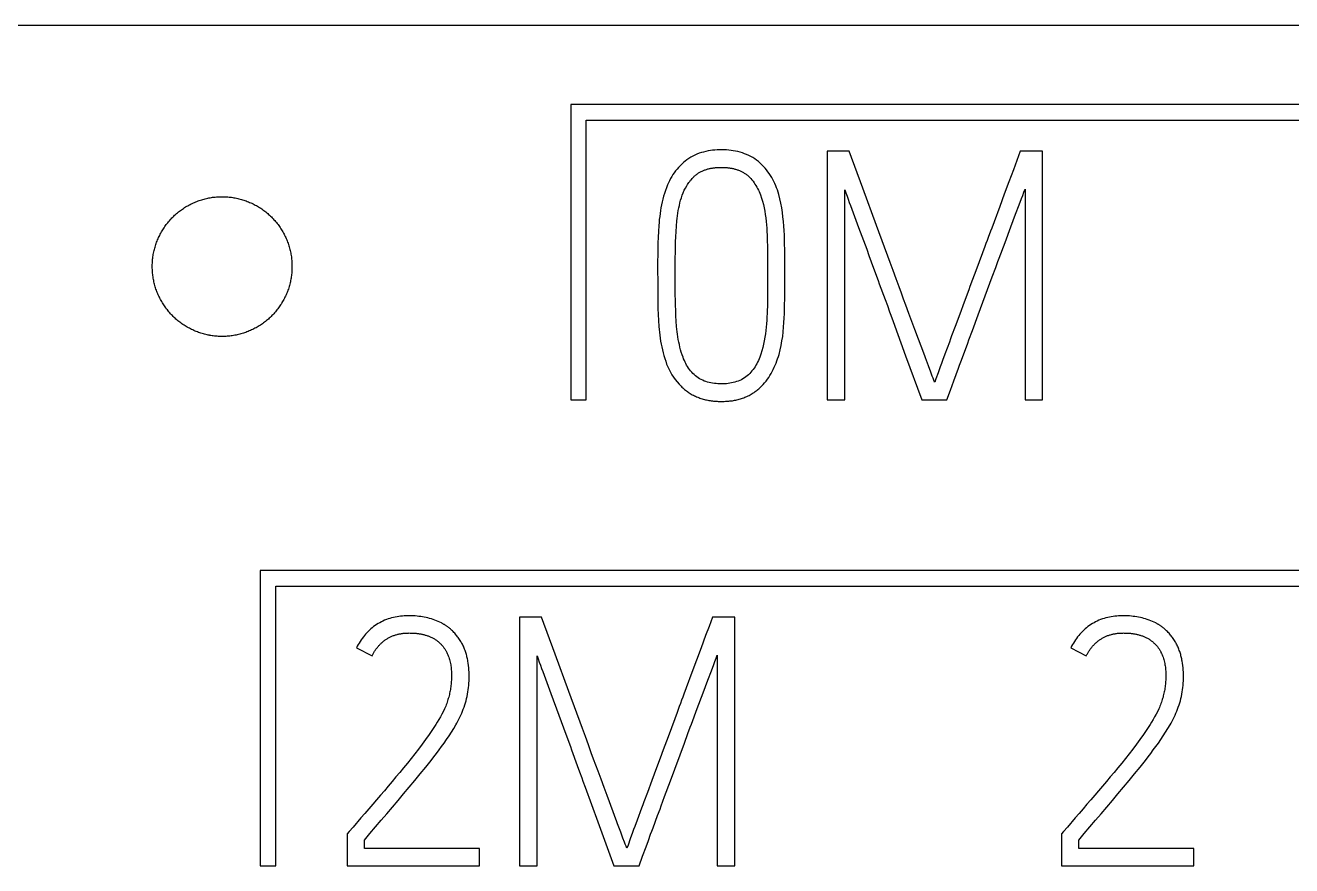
# Model space of a CAD drawing. Header units: inches. Extents: x 9000 to 22395, y 8106 to 17135.
# Drawn here: x 10440.54 to 10458.66, y 8360.74 to 8372.76 of the extents above; entities that cross this region are included whole.
import ezdxf

# ---------------------------------------------------------------- set-up
doc = ezdxf.new("R2010")
doc.units = ezdxf.units.IN
doc.header["$MEASUREMENT"] = 0
doc.layers.add('20000_FRONT_O', color=7, linetype='Continuous')
doc.layers.add('20500_FRONT_O_LABELING', color=7, linetype='Continuous')

msp = doc.modelspace()

# ---------------------------------------------------------------- linework, layer by layer
at = {"layer": '20000_FRONT_O', "linetype": 'Continuous'}
for p, q in [((10405.686, 8372.756), (10495.891, 8372.756)), ((10448.345, 8371.622), (10448.345, 8367.401)), ((10480.894, 8371.622), (10448.345, 8371.622)), ((10448.567, 8367.401), (10448.567, 8371.4)), ((10448.567, 8371.4), (10480.672, 8371.4)), ((10443.304, 8368.307), (10443.283, 8368.308)), ((10443.322, 8368.306), (10443.301, 8368.307)), ((10443.34, 8368.305), (10443.319, 8368.306)), ((10443.358, 8368.305), (10443.337, 8368.305)), ((10443.376, 8368.305), (10443.355, 8368.305)), ((10443.395, 8368.306), (10443.373, 8368.305)), ((10443.413, 8368.307), (10443.392, 8368.306)), ((10443.431, 8368.308), (10443.41, 8368.307)), ((10443.449, 8368.31), (10443.428, 8368.308)), ((10448.345, 8367.401), (10448.567, 8367.401)), ((10443.901, 8364.957), (10443.901, 8360.735)), ((10476.45, 8364.957), (10443.901, 8364.957)), ((10444.123, 8360.735), (10444.123, 8364.735)), ((10444.123, 8364.735), (10476.228, 8364.735)), ((10443.901, 8360.735), (10444.123, 8360.735))]:
    msp.add_line(p, q, dxfattribs=at)
for points in [[(10443.285, 8368.308), (10443.265, 8368.309), (10443.247, 8368.311), (10443.229, 8368.313), (10443.212, 8368.316), (10443.194, 8368.319), (10443.176, 8368.322), (10443.159, 8368.325), (10443.141, 8368.329), (10443.124, 8368.333), (10443.106, 8368.337), (10443.089, 8368.342), (10443.072, 8368.347), (10443.054, 8368.352), (10443.037, 8368.358), (10443.02, 8368.364), (10443.003, 8368.37), (10442.986, 8368.376), (10442.969, 8368.383), (10442.953, 8368.39), (10442.937, 8368.398), (10442.92, 8368.406), (10442.904, 8368.413), (10442.888, 8368.422), (10442.873, 8368.43), (10442.857, 8368.439), (10442.842, 8368.448), (10442.826, 8368.458), (10442.811, 8368.467), (10442.796, 8368.477), (10442.781, 8368.487), (10442.767, 8368.498), (10442.752, 8368.509), (10442.738, 8368.52), (10442.724, 8368.531), (10442.71, 8368.543), (10442.696, 8368.554), (10442.683, 8368.566), (10442.67, 8368.579), (10442.657, 8368.591), (10442.644, 8368.604), (10442.632, 8368.617), (10442.619, 8368.63), (10442.607, 8368.643), (10442.596, 8368.657), (10442.584, 8368.67), (10442.573, 8368.684), (10442.562, 8368.698), (10442.551, 8368.713), (10442.541, 8368.727), (10442.53, 8368.742), (10442.52, 8368.757), (10442.511, 8368.773), (10442.501, 8368.788), (10442.492, 8368.804), (10442.483, 8368.819), (10442.474, 8368.835), (10442.466, 8368.851), (10442.458, 8368.867), (10442.45, 8368.883), (10442.443, 8368.9), (10442.436, 8368.916), (10442.429, 8368.933), (10442.422, 8368.949), (10442.416, 8368.966), (10442.41, 8368.983), (10442.405, 8369), (10442.399, 8369.017), (10442.394, 8369.034), (10442.389, 8369.052), (10442.385, 8369.069), (10442.381, 8369.087), (10442.377, 8369.105), (10442.374, 8369.122), (10442.371, 8369.14), (10442.368, 8369.158), (10442.365, 8369.176), (10442.363, 8369.194), (10442.361, 8369.211), (10442.36, 8369.229), (10442.359, 8369.247), (10442.358, 8369.265), (10442.357, 8369.283), (10442.357, 8369.301), (10442.357, 8369.319), (10442.357, 8369.337), (10442.358, 8369.355), (10442.359, 8369.373), (10442.361, 8369.391), (10442.362, 8369.409), (10442.364, 8369.427), (10442.367, 8369.445), (10442.369, 8369.463), (10442.372, 8369.48), (10442.376, 8369.498), (10442.379, 8369.516), (10442.383, 8369.533), (10442.387, 8369.551), (10442.392, 8369.568), (10442.397, 8369.585), (10442.402, 8369.602), (10442.408, 8369.619), (10442.413, 8369.636), (10442.419, 8369.653), (10442.426, 8369.67), (10442.433, 8369.687), (10442.44, 8369.703), (10442.447, 8369.72), (10442.455, 8369.736), (10442.463, 8369.752), (10442.471, 8369.769), (10442.479, 8369.784), (10442.488, 8369.8), (10442.497, 8369.816), (10442.506, 8369.831), (10442.516, 8369.846), (10442.526, 8369.861), (10442.536, 8369.876), (10442.546, 8369.891), (10442.557, 8369.905), (10442.568, 8369.919), (10442.579, 8369.933), (10442.59, 8369.947), (10442.602, 8369.961), (10442.614, 8369.974), (10442.626, 8369.988), (10442.639, 8370.001), (10442.651, 8370.014), (10442.664, 8370.026), (10442.677, 8370.039), (10442.691, 8370.051), (10442.704, 8370.063), (10442.718, 8370.074), (10442.732, 8370.086), (10442.746, 8370.097), (10442.76, 8370.108), (10442.775, 8370.118), (10442.789, 8370.128), (10442.804, 8370.138), (10442.819, 8370.148), (10442.834, 8370.158), (10442.85, 8370.167), (10442.865, 8370.176), (10442.881, 8370.185), (10442.897, 8370.193), (10442.913, 8370.201), (10442.93, 8370.209), (10442.946, 8370.217), (10442.963, 8370.224), (10442.979, 8370.231), (10442.996, 8370.238), (10443.013, 8370.244), (10443.03, 8370.25), (10443.047, 8370.256), (10443.064, 8370.261), (10443.081, 8370.266), (10443.098, 8370.271), (10443.116, 8370.275), (10443.133, 8370.28), (10443.15, 8370.283), (10443.168, 8370.287), (10443.186, 8370.29), (10443.204, 8370.293), (10443.221, 8370.296), (10443.239, 8370.298), (10443.257, 8370.3), (10443.275, 8370.302), (10443.293, 8370.303), (10443.311, 8370.304), (10443.329, 8370.305), (10443.347, 8370.305), (10443.365, 8370.305), (10443.383, 8370.305), (10443.401, 8370.304), (10443.419, 8370.303), (10443.437, 8370.302), (10443.455, 8370.3), (10443.473, 8370.298), (10443.49, 8370.296), (10443.508, 8370.293), (10443.526, 8370.29), (10443.544, 8370.287), (10443.561, 8370.284), (10443.579, 8370.28), (10443.597, 8370.276)], [(10443.597, 8370.276), (10443.614, 8370.271), (10443.632, 8370.266), (10443.649, 8370.261), (10443.666, 8370.256), (10443.683, 8370.25), (10443.7, 8370.244), (10443.717, 8370.238), (10443.733, 8370.231), (10443.75, 8370.224), (10443.766, 8370.217), (10443.783, 8370.21), (10443.799, 8370.202), (10443.815, 8370.194), (10443.831, 8370.185), (10443.846, 8370.177), (10443.862, 8370.168), (10443.878, 8370.159), (10443.893, 8370.149), (10443.908, 8370.139), (10443.923, 8370.129), (10443.938, 8370.119), (10443.952, 8370.108), (10443.967, 8370.097), (10443.981, 8370.086), (10443.995, 8370.075), (10444.009, 8370.063), (10444.022, 8370.051), (10444.035, 8370.039), (10444.048, 8370.027), (10444.061, 8370.015), (10444.074, 8370.002), (10444.086, 8369.989), (10444.098, 8369.976), (10444.11, 8369.962), (10444.122, 8369.948), (10444.133, 8369.935), (10444.145, 8369.92), (10444.156, 8369.906), (10444.167, 8369.891), (10444.177, 8369.877), (10444.187, 8369.862), (10444.197, 8369.847), (10444.207, 8369.832), (10444.216, 8369.816), (10444.225, 8369.801), (10444.234, 8369.785), (10444.242, 8369.769), (10444.25, 8369.754), (10444.258, 8369.737), (10444.266, 8369.721), (10444.273, 8369.705), (10444.28, 8369.688), (10444.287, 8369.672), (10444.293, 8369.655), (10444.3, 8369.638), (10444.305, 8369.621), (10444.311, 8369.603), (10444.316, 8369.586), (10444.321, 8369.569), (10444.326, 8369.551), (10444.33, 8369.534), (10444.334, 8369.516), (10444.338, 8369.499), (10444.341, 8369.481), (10444.344, 8369.464), (10444.347, 8369.446), (10444.349, 8369.428), (10444.351, 8369.41), (10444.353, 8369.392), (10444.354, 8369.375), (10444.355, 8369.357), (10444.356, 8369.339), (10444.356, 8369.32), (10444.356, 8369.302), (10444.356, 8369.284), (10444.356, 8369.266), (10444.355, 8369.248), (10444.354, 8369.23), (10444.352, 8369.212), (10444.35, 8369.194), (10444.348, 8369.177), (10444.346, 8369.159), (10444.343, 8369.141), (10444.34, 8369.123), (10444.336, 8369.106), (10444.333, 8369.088), (10444.329, 8369.071), (10444.324, 8369.054), (10444.32, 8369.036), (10444.315, 8369.019), (10444.309, 8369.002), (10444.304, 8368.984), (10444.298, 8368.967), (10444.291, 8368.95), (10444.285, 8368.933), (10444.278, 8368.917), (10444.271, 8368.9), (10444.263, 8368.884), (10444.256, 8368.868), (10444.248, 8368.852), (10444.239, 8368.836), (10444.231, 8368.82), (10444.222, 8368.804), (10444.213, 8368.789), (10444.204, 8368.774), (10444.194, 8368.759), (10444.184, 8368.744), (10444.174, 8368.729), (10444.163, 8368.714), (10444.152, 8368.7), (10444.141, 8368.686), (10444.13, 8368.671), (10444.118, 8368.658), (10444.107, 8368.644), (10444.095, 8368.63), (10444.082, 8368.617), (10444.07, 8368.604), (10444.057, 8368.592), (10444.044, 8368.579), (10444.031, 8368.567), (10444.018, 8368.555), (10444.004, 8368.543), (10443.99, 8368.532), (10443.977, 8368.521), (10443.962, 8368.51), (10443.948, 8368.499), (10443.933, 8368.488), (10443.919, 8368.478), (10443.904, 8368.468), (10443.888, 8368.458), (10443.873, 8368.449), (10443.857, 8368.44), (10443.842, 8368.431), (10443.826, 8368.422), (10443.81, 8368.414), (10443.794, 8368.406), (10443.777, 8368.398), (10443.761, 8368.391), (10443.745, 8368.384), (10443.728, 8368.377), (10443.711, 8368.37), (10443.695, 8368.364), (10443.678, 8368.358), (10443.661, 8368.353), (10443.644, 8368.347), (10443.626, 8368.342), (10443.609, 8368.338), (10443.591, 8368.333), (10443.574, 8368.329), (10443.556, 8368.325), (10443.538, 8368.322), (10443.52, 8368.319), (10443.502, 8368.316), (10443.485, 8368.313), (10443.467, 8368.311), (10443.449, 8368.31)], [(10443.267, 8368.309), (10443.249, 8368.311), (10443.23, 8368.313), (10443.212, 8368.316), (10443.193, 8368.318), (10443.175, 8368.321), (10443.156, 8368.325)], [(10443.558, 8368.325), (10443.539, 8368.322), (10443.521, 8368.318), (10443.502, 8368.316), (10443.484, 8368.313), (10443.465, 8368.311), (10443.447, 8368.309)]]:
    msp.add_lwpolyline(points, dxfattribs=at)
at = {"layer": '20500_FRONT_O_LABELING', "linetype": 'Continuous'}
for p, q in [((10452.015, 8370.956), (10452.015, 8367.401)), ((10452.33, 8370.956), (10452.015, 8370.956)), ((10454.776, 8370.956), (10454.727, 8370.823)), ((10455.097, 8370.956), (10454.776, 8370.956)), ((10455.097, 8367.401), (10455.097, 8370.956)), ((10454.679, 8370.691), (10454.614, 8370.515)), ((10454.727, 8370.823), (10454.679, 8370.691)), ((10454.614, 8370.515), (10454.548, 8370.339)), ((10452.266, 8367.401), (10452.266, 8370.403)), ((10454.548, 8370.339), (10454.483, 8370.163)), ((10454.845, 8370.413), (10454.845, 8367.401)), ((10454.483, 8370.163), (10454.401, 8369.943)), ((10454.643, 8369.875), (10454.676, 8369.964)), ((10454.676, 8369.964), (10454.71, 8370.054)), ((10452.462, 8369.865), (10452.579, 8369.552)), ((10454.559, 8369.65), (10454.643, 8369.875)), ((10454.475, 8369.425), (10454.559, 8369.65)), ((10452.579, 8369.552), (10452.612, 8369.463)), ((10452.612, 8369.463), (10452.645, 8369.373)), ((10454.458, 8369.38), (10454.475, 8369.425)), ((10451.162, 8369.268), (10451.162, 8369.17)), ((10452.645, 8369.373), (10452.678, 8369.283)), ((10452.678, 8369.283), (10452.743, 8369.104)), ((10452.959, 8369.247), (10452.917, 8369.363)), ((10453.001, 8369.13), (10452.959, 8369.247)), ((10454.155, 8369.283), (10454.057, 8369.018)), ((10453.043, 8369.014), (10453.001, 8369.13)), ((10454.175, 8368.615), (10454.374, 8369.156)), ((10453.075, 8368.927), (10453.043, 8369.014)), ((10453.106, 8368.839), (10453.075, 8368.927)), ((10454.041, 8368.974), (10453.975, 8368.798)), ((10454.057, 8369.018), (10454.041, 8368.974)), ((10452.842, 8368.835), (10452.875, 8368.746)), ((10453.139, 8368.752), (10453.106, 8368.839)), ((10453.181, 8368.636), (10453.139, 8368.752)), ((10453.975, 8368.798), (10453.91, 8368.622)), ((10452.956, 8368.521), (10453.136, 8368.028)), ((10453.225, 8368.52), (10453.181, 8368.636)), ((10453.268, 8368.404), (10453.225, 8368.52)), ((10453.91, 8368.622), (10453.845, 8368.446)), ((10454.092, 8368.39), (10454.175, 8368.615)), ((10453.926, 8367.941), (10453.992, 8368.121)), ((10453.992, 8368.121), (10454.026, 8368.211)), ((10453.136, 8368.028), (10453.366, 8367.401)), ((10453.697, 8368.05), (10453.664, 8367.962)), ((10453.496, 8367.796), (10453.463, 8367.883)), ((10453.518, 8367.738), (10453.496, 8367.796)), ((10453.6, 8367.785), (10453.569, 8367.697)), ((10453.826, 8367.671), (10453.859, 8367.761)), ((10453.569, 8367.697), (10453.553, 8367.652)), ((10453.776, 8367.536), (10453.826, 8367.671)), ((10452.015, 8367.401), (10452.266, 8367.401)), ((10453.366, 8367.401), (10453.726, 8367.401)), ((10453.726, 8367.401), (10453.776, 8367.536)), ((10454.845, 8367.401), (10455.097, 8367.401)), ((10447.611, 8364.29), (10447.611, 8360.735)), ((10447.927, 8364.29), (10447.611, 8364.29)), ((10450.324, 8364.158), (10450.275, 8364.026)), ((10450.372, 8364.29), (10450.324, 8364.158)), ((10450.693, 8364.29), (10450.372, 8364.29)), ((10450.693, 8360.735), (10450.693, 8364.29)), ((10450.275, 8364.026), (10450.21, 8363.85)), ((10445.279, 8363.851), (10445.501, 8363.738)), ((10450.21, 8363.85), (10450.144, 8363.673)), ((10455.499, 8363.851), (10455.721, 8363.738)), ((10447.862, 8360.735), (10447.862, 8363.738)), ((10450.144, 8363.673), (10450.079, 8363.497)), ((10450.441, 8363.748), (10450.441, 8360.735)), ((10450.079, 8363.497), (10449.997, 8363.277)), ((10450.239, 8363.209), (10450.272, 8363.299)), ((10450.272, 8363.299), (10450.306, 8363.389)), ((10448.058, 8363.2), (10448.175, 8362.887)), ((10450.155, 8362.985), (10450.239, 8363.209)), ((10448.175, 8362.887), (10448.208, 8362.797)), ((10450.071, 8362.76), (10450.155, 8362.985)), ((10448.208, 8362.797), (10448.241, 8362.708)), ((10448.241, 8362.708), (10448.274, 8362.618)), ((10448.555, 8362.581), (10448.513, 8362.698)), ((10450.054, 8362.715), (10450.071, 8362.76)), ((10448.274, 8362.618), (10448.339, 8362.438)), ((10448.597, 8362.465), (10448.555, 8362.581)), ((10449.751, 8362.617), (10449.653, 8362.353)), ((10448.639, 8362.348), (10448.597, 8362.465)), ((10448.671, 8362.261), (10448.639, 8362.348)), ((10449.653, 8362.353), (10449.637, 8362.309)), ((10449.771, 8361.95), (10449.971, 8362.49)), ((10448.438, 8362.17), (10448.471, 8362.08)), ((10448.703, 8362.174), (10448.671, 8362.261)), ((10448.735, 8362.087), (10448.703, 8362.174)), ((10449.637, 8362.309), (10449.572, 8362.133)), ((10448.778, 8361.971), (10448.735, 8362.087)), ((10448.821, 8361.855), (10448.778, 8361.971)), ((10449.572, 8362.133), (10449.506, 8361.956)), ((10448.552, 8361.856), (10448.732, 8361.363)), ((10448.864, 8361.739), (10448.821, 8361.855)), ((10449.506, 8361.956), (10449.441, 8361.78)), ((10449.688, 8361.725), (10449.771, 8361.95)), ((10449.522, 8361.275), (10449.588, 8361.455)), ((10449.588, 8361.455), (10449.622, 8361.545)), ((10448.732, 8361.363), (10448.962, 8360.735)), ((10449.293, 8361.384), (10449.26, 8361.296)), ((10445.175, 8361.224), (10445.145, 8361.189)), ((10445.145, 8361.189), (10445.145, 8360.735)), ((10445.392, 8360.982), (10445.392, 8361.1)), ((10449.092, 8361.131), (10449.059, 8361.217)), ((10449.114, 8361.073), (10449.092, 8361.131)), ((10449.196, 8361.12), (10449.165, 8361.031)), ((10449.422, 8361.005), (10449.455, 8361.095)), ((10455.395, 8361.224), (10455.366, 8361.189)), ((10455.366, 8361.189), (10455.366, 8360.735)), ((10455.613, 8360.982), (10455.613, 8361.1)), ((10447.039, 8360.982), (10445.392, 8360.982)), ((10447.039, 8360.735), (10447.039, 8360.982)), ((10449.165, 8361.031), (10449.149, 8360.987)), ((10449.372, 8360.87), (10449.422, 8361.005)), ((10457.259, 8360.982), (10455.613, 8360.982)), ((10457.259, 8360.735), (10457.259, 8360.982)), ((10445.145, 8360.735), (10447.039, 8360.735)), ((10447.611, 8360.735), (10447.862, 8360.735)), ((10448.962, 8360.735), (10449.322, 8360.735)), ((10449.322, 8360.735), (10449.372, 8360.87)), ((10450.441, 8360.735), (10450.693, 8360.735)), ((10455.366, 8360.735), (10457.259, 8360.735))]:
    msp.add_line(p, q, dxfattribs=at)
for points in [[(10451.407, 8369.49), (10451.406, 8369.556), (10451.405, 8369.621), (10451.403, 8369.687), (10451.401, 8369.753), (10451.398, 8369.819), (10451.394, 8369.884), (10451.388, 8369.949), (10451.381, 8370.015), (10451.373, 8370.08), (10451.363, 8370.145), (10451.351, 8370.21), (10451.337, 8370.275), (10451.321, 8370.338), (10451.311, 8370.369), (10451.301, 8370.401), (10451.29, 8370.431), (10451.278, 8370.462), (10451.265, 8370.492), (10451.251, 8370.522), (10451.236, 8370.551), (10451.22, 8370.58), (10451.203, 8370.608), (10451.185, 8370.635), (10451.166, 8370.662), (10451.146, 8370.689), (10451.125, 8370.714), (10451.102, 8370.738), (10451.079, 8370.762), (10451.055, 8370.784), (10451.03, 8370.806), (10451.004, 8370.826), (10450.977, 8370.845), (10450.95, 8370.863), (10450.921, 8370.879), (10450.892, 8370.894), (10450.861, 8370.908), (10450.831, 8370.92), (10450.8, 8370.931), (10450.768, 8370.941), (10450.736, 8370.949), (10450.703, 8370.956), (10450.671, 8370.962), (10450.638, 8370.967), (10450.606, 8370.971), (10450.573, 8370.973), (10450.54, 8370.975), (10450.507, 8370.975), (10450.474, 8370.975), (10450.441, 8370.974), (10450.408, 8370.972), (10450.375, 8370.968), (10450.342, 8370.964), (10450.31, 8370.959), (10450.277, 8370.952), (10450.245, 8370.944), (10450.214, 8370.935), (10450.182, 8370.925), (10450.151, 8370.913), (10450.121, 8370.9), (10450.091, 8370.885), (10450.063, 8370.869), (10450.035, 8370.852), (10450.008, 8370.834), (10449.981, 8370.814), (10449.956, 8370.793), (10449.932, 8370.771), (10449.908, 8370.748), (10449.886, 8370.724), (10449.865, 8370.7), (10449.844, 8370.674), (10449.825, 8370.647), (10449.806, 8370.62), (10449.789, 8370.592), (10449.772, 8370.563), (10449.757, 8370.533), (10449.743, 8370.503), (10449.73, 8370.473)], [(10452.917, 8369.363), (10452.721, 8369.894), (10452.525, 8370.425), (10452.33, 8370.956)], [(10450.097, 8370.581), (10450.105, 8370.589), (10450.113, 8370.597), (10450.121, 8370.604), (10450.129, 8370.611), (10450.138, 8370.618), (10450.147, 8370.625), (10450.156, 8370.632), (10450.165, 8370.638), (10450.174, 8370.644), (10450.184, 8370.65), (10450.193, 8370.655), (10450.203, 8370.66), (10450.213, 8370.666), (10450.223, 8370.67), (10450.234, 8370.675), (10450.244, 8370.679), (10450.254, 8370.684), (10450.265, 8370.687), (10450.275, 8370.691), (10450.286, 8370.695), (10450.297, 8370.698), (10450.307, 8370.701), (10450.318, 8370.703), (10450.329, 8370.706), (10450.34, 8370.708), (10450.351, 8370.711), (10450.362, 8370.713), (10450.373, 8370.715), (10450.384, 8370.716), (10450.395, 8370.718), (10450.406, 8370.719), (10450.417, 8370.72), (10450.428, 8370.721), (10450.44, 8370.722), (10450.451, 8370.723), (10450.462, 8370.723), (10450.473, 8370.723), (10450.484, 8370.724), (10450.495, 8370.724), (10450.506, 8370.724), (10450.517, 8370.724), (10450.528, 8370.724), (10450.539, 8370.723), (10450.55, 8370.723), (10450.561, 8370.722), (10450.572, 8370.721), (10450.583, 8370.72), (10450.594, 8370.719), (10450.606, 8370.718), (10450.617, 8370.716), (10450.628, 8370.714), (10450.639, 8370.713), (10450.65, 8370.711), (10450.661, 8370.708), (10450.672, 8370.706), (10450.682, 8370.703), (10450.693, 8370.7), (10450.704, 8370.697), (10450.715, 8370.694), (10450.725, 8370.691), (10450.736, 8370.687), (10450.746, 8370.683), (10450.757, 8370.679), (10450.767, 8370.675), (10450.777, 8370.67), (10450.787, 8370.665), (10450.797, 8370.66), (10450.807, 8370.655), (10450.817, 8370.649), (10450.827, 8370.643), (10450.836, 8370.637), (10450.845, 8370.631), (10450.854, 8370.625), (10450.863, 8370.618), (10450.872, 8370.611), (10450.881, 8370.604), (10450.889, 8370.596), (10450.897, 8370.589), (10450.905, 8370.581)], [(10449.84, 8369.204), (10449.841, 8369.355), (10449.841, 8369.43), (10449.842, 8369.506), (10449.843, 8369.581), (10449.845, 8369.657), (10449.848, 8369.732), (10449.852, 8369.807), (10449.857, 8369.883), (10449.864, 8369.958), (10449.868, 8369.995), (10449.873, 8370.033), (10449.878, 8370.07), (10449.884, 8370.107), (10449.891, 8370.144), (10449.899, 8370.181), (10449.907, 8370.218), (10449.917, 8370.254), (10449.928, 8370.29), (10449.94, 8370.326), (10449.953, 8370.361), (10449.969, 8370.396), (10449.986, 8370.429), (10450.004, 8370.462), (10450.014, 8370.478), (10450.025, 8370.494), (10450.035, 8370.509), (10450.047, 8370.524), (10450.058, 8370.539), (10450.071, 8370.553), (10450.083, 8370.567), (10450.097, 8370.581)], [(10450.905, 8370.581), (10450.922, 8370.563), (10450.938, 8370.544), (10450.953, 8370.525), (10450.967, 8370.505), (10450.981, 8370.485), (10450.994, 8370.464), (10451.006, 8370.443), (10451.018, 8370.421), (10451.029, 8370.4), (10451.039, 8370.377), (10451.049, 8370.355), (10451.058, 8370.332), (10451.074, 8370.286), (10451.089, 8370.24), (10451.101, 8370.192), (10451.111, 8370.144), (10451.12, 8370.096), (10451.128, 8370.048), (10451.134, 8370), (10451.14, 8369.951), (10451.144, 8369.902), (10451.148, 8369.853), (10451.151, 8369.805), (10451.153, 8369.756), (10451.155, 8369.707), (10451.156, 8369.658), (10451.158, 8369.609), (10451.159, 8369.56), (10451.16, 8369.512), (10451.16, 8369.463), (10451.161, 8369.414), (10451.161, 8369.365), (10451.162, 8369.317), (10451.162, 8369.268)], [(10449.73, 8370.473), (10449.714, 8370.433), (10449.7, 8370.393), (10449.686, 8370.352), (10449.674, 8370.311), (10449.663, 8370.271), (10449.653, 8370.229), (10449.644, 8370.188), (10449.636, 8370.146), (10449.629, 8370.105), (10449.622, 8370.063), (10449.617, 8370.021), (10449.612, 8369.979), (10449.608, 8369.936), (10449.604, 8369.894), (10449.599, 8369.809), (10449.595, 8369.724), (10449.592, 8369.639), (10449.59, 8369.554), (10449.589, 8369.469), (10449.588, 8369.384), (10449.588, 8369.299), (10449.588, 8369.214), (10449.589, 8369.129), (10449.59, 8368.959)], [(10452.266, 8370.403), (10452.282, 8370.358), (10452.298, 8370.313), (10452.314, 8370.268), (10452.33, 8370.223), (10452.347, 8370.179), (10452.462, 8369.865)], [(10454.795, 8370.278), (10454.812, 8370.323), (10454.829, 8370.368), (10454.845, 8370.413)], [(10454.71, 8370.054), (10454.761, 8370.189), (10454.795, 8370.278)], [(10454.401, 8369.943), (10454.368, 8369.855), (10454.351, 8369.811)], [(10454.351, 8369.811), (10454.319, 8369.723), (10454.302, 8369.679), (10454.286, 8369.635), (10454.269, 8369.591), (10454.155, 8369.283)], [(10451.073, 8367.593), (10451.096, 8367.617), (10451.118, 8367.642), (10451.139, 8367.667), (10451.159, 8367.693), (10451.177, 8367.72), (10451.195, 8367.748), (10451.212, 8367.776), (10451.228, 8367.805), (10451.243, 8367.834), (10451.257, 8367.864), (10451.27, 8367.894), (10451.283, 8367.924), (10451.294, 8367.955), (10451.305, 8367.986), (10451.315, 8368.018), (10451.325, 8368.049), (10451.341, 8368.113), (10451.355, 8368.177), (10451.367, 8368.242), (10451.377, 8368.307), (10451.384, 8368.372), (10451.391, 8368.438), (10451.396, 8368.504), (10451.399, 8368.569), (10451.402, 8368.635), (10451.404, 8368.701), (10451.405, 8368.767), (10451.406, 8368.833), (10451.407, 8368.898), (10451.408, 8368.964), (10451.408, 8369.03), (10451.408, 8369.095), (10451.408, 8369.161), (10451.408, 8369.227), (10451.408, 8369.293), (10451.407, 8369.49)], [(10454.374, 8369.156), (10454.425, 8369.29), (10454.458, 8369.38)], [(10449.951, 8368.008), (10449.939, 8368.043), (10449.927, 8368.08), (10449.917, 8368.116), (10449.907, 8368.152), (10449.899, 8368.189), (10449.891, 8368.226), (10449.884, 8368.263), (10449.878, 8368.3), (10449.872, 8368.337), (10449.868, 8368.374), (10449.863, 8368.412), (10449.86, 8368.449), (10449.854, 8368.525), (10449.849, 8368.6), (10449.846, 8368.675), (10449.844, 8368.751), (10449.842, 8368.826), (10449.841, 8368.902), (10449.84, 8368.977), (10449.84, 8369.053), (10449.84, 8369.128), (10449.84, 8369.204)], [(10451.162, 8369.17), (10451.162, 8369.024), (10451.161, 8368.975), (10451.161, 8368.927), (10451.161, 8368.878), (10451.16, 8368.829), (10451.159, 8368.781), (10451.158, 8368.732), (10451.156, 8368.683), (10451.154, 8368.635), (10451.152, 8368.586), (10451.149, 8368.537), (10451.146, 8368.488), (10451.141, 8368.439), (10451.136, 8368.391), (10451.13, 8368.342), (10451.123, 8368.293), (10451.114, 8368.245), (10451.104, 8368.196), (10451.093, 8368.148), (10451.08, 8368.101), (10451.065, 8368.053), (10451.048, 8368.007), (10451.039, 8367.984), (10451.029, 8367.961), (10451.018, 8367.938), (10451.007, 8367.916), (10450.995, 8367.895), (10450.982, 8367.873), (10450.968, 8367.853), (10450.953, 8367.832), (10450.938, 8367.813), (10450.922, 8367.794), (10450.905, 8367.776), (10450.887, 8367.758), (10450.869, 8367.742), (10450.85, 8367.726), (10450.829, 8367.712), (10450.808, 8367.699), (10450.787, 8367.687), (10450.764, 8367.677), (10450.741, 8367.667), (10450.718, 8367.659), (10450.694, 8367.652), (10450.67, 8367.646), (10450.646, 8367.64), (10450.621, 8367.636), (10450.597, 8367.633), (10450.572, 8367.63), (10450.547, 8367.629), (10450.523, 8367.628), (10450.498, 8367.627), (10450.473, 8367.628), (10450.449, 8367.629), (10450.424, 8367.631), (10450.4, 8367.633), (10450.375, 8367.637), (10450.351, 8367.641), (10450.327, 8367.646), (10450.303, 8367.652), (10450.279, 8367.659), (10450.255, 8367.668), (10450.233, 8367.678), (10450.21, 8367.688), (10450.189, 8367.7), (10450.168, 8367.713), (10450.147, 8367.727), (10450.128, 8367.743), (10450.109, 8367.759), (10450.091, 8367.776), (10450.075, 8367.794), (10450.059, 8367.813), (10450.044, 8367.833), (10450.029, 8367.853), (10450.016, 8367.874), (10450.003, 8367.895), (10449.991, 8367.917), (10449.98, 8367.939), (10449.97, 8367.961), (10449.96, 8367.984), (10449.951, 8368.008)], [(10452.743, 8369.104), (10452.759, 8369.059), (10452.842, 8368.835)], [(10449.59, 8368.959), (10449.59, 8368.874), (10449.591, 8368.789), (10449.592, 8368.704), (10449.595, 8368.619), (10449.599, 8368.534), (10449.605, 8368.449), (10449.609, 8368.407), (10449.613, 8368.365), (10449.618, 8368.322), (10449.624, 8368.28), (10449.631, 8368.238), (10449.638, 8368.196), (10449.647, 8368.155), (10449.656, 8368.113), (10449.666, 8368.072), (10449.677, 8368.031), (10449.689, 8367.991), (10449.703, 8367.95), (10449.717, 8367.91), (10449.733, 8367.871), (10449.751, 8367.833), (10449.77, 8367.795), (10449.791, 8367.758), (10449.814, 8367.723), (10449.839, 8367.688), (10449.866, 8367.655), (10449.894, 8367.623), (10449.924, 8367.593)], [(10452.875, 8368.746), (10452.907, 8368.656), (10452.924, 8368.611), (10452.956, 8368.521)], [(10453.463, 8367.883), (10453.42, 8367.999), (10453.409, 8368.028), (10453.268, 8368.404)], [(10453.845, 8368.446), (10453.795, 8368.314), (10453.779, 8368.27), (10453.762, 8368.226), (10453.697, 8368.05)], [(10454.026, 8368.211), (10454.042, 8368.256), (10454.092, 8368.39)], [(10453.664, 8367.962), (10453.648, 8367.918), (10453.632, 8367.873), (10453.6, 8367.785)], [(10453.859, 8367.761), (10453.892, 8367.851), (10453.909, 8367.896), (10453.926, 8367.941)], [(10449.924, 8367.593), (10449.936, 8367.581), (10449.948, 8367.569), (10449.961, 8367.558), (10449.973, 8367.547), (10449.986, 8367.537), (10450, 8367.526), (10450.013, 8367.516), (10450.027, 8367.507), (10450.041, 8367.497), (10450.055, 8367.488), (10450.069, 8367.48), (10450.084, 8367.472), (10450.099, 8367.464), (10450.114, 8367.456), (10450.13, 8367.449), (10450.145, 8367.442), (10450.161, 8367.436), (10450.176, 8367.43), (10450.192, 8367.424), (10450.208, 8367.419), (10450.224, 8367.414), (10450.24, 8367.409), (10450.257, 8367.405), (10450.273, 8367.401), (10450.289, 8367.397), (10450.306, 8367.394), (10450.322, 8367.391), (10450.339, 8367.388), (10450.356, 8367.386), (10450.373, 8367.384), (10450.389, 8367.382), (10450.406, 8367.38), (10450.423, 8367.379), (10450.44, 8367.378), (10450.456, 8367.377), (10450.473, 8367.377), (10450.49, 8367.376), (10450.507, 8367.376), (10450.523, 8367.377), (10450.54, 8367.377), (10450.557, 8367.378), (10450.573, 8367.379), (10450.59, 8367.38), (10450.607, 8367.381), (10450.623, 8367.383), (10450.64, 8367.385), (10450.657, 8367.387), (10450.673, 8367.39), (10450.69, 8367.393), (10450.707, 8367.396), (10450.723, 8367.4), (10450.74, 8367.404), (10450.756, 8367.408), (10450.772, 8367.413), (10450.788, 8367.418), (10450.804, 8367.423), (10450.82, 8367.429), (10450.836, 8367.435), (10450.851, 8367.441), (10450.866, 8367.448), (10450.882, 8367.455), (10450.897, 8367.463), (10450.912, 8367.471), (10450.927, 8367.479), (10450.941, 8367.488), (10450.955, 8367.497), (10450.97, 8367.506), (10450.983, 8367.516), (10450.997, 8367.526), (10451.01, 8367.536), (10451.023, 8367.547), (10451.036, 8367.558), (10451.049, 8367.569), (10451.061, 8367.581), (10451.073, 8367.593)], [(10453.553, 8367.652), (10453.547, 8367.666), (10453.541, 8367.681), (10453.529, 8367.709), (10453.518, 8367.738)], [(10446.494, 8364.207), (10446.471, 8364.218), (10446.447, 8364.229), (10446.423, 8364.239), (10446.399, 8364.248), (10446.374, 8364.257), (10446.35, 8364.265), (10446.325, 8364.272), (10446.3, 8364.279), (10446.275, 8364.285), (10446.249, 8364.29), (10446.224, 8364.295), (10446.198, 8364.299), (10446.172, 8364.302), (10446.146, 8364.305), (10446.12, 8364.307), (10446.094, 8364.309), (10446.067, 8364.31), (10446.041, 8364.31), (10446.015, 8364.31), (10445.989, 8364.309), (10445.963, 8364.308), (10445.937, 8364.306), (10445.911, 8364.303), (10445.885, 8364.3), (10445.859, 8364.296), (10445.833, 8364.291), (10445.807, 8364.285), (10445.782, 8364.279), (10445.757, 8364.272), (10445.732, 8364.264), (10445.707, 8364.255), (10445.682, 8364.245), (10445.658, 8364.235), (10445.635, 8364.223), (10445.612, 8364.211), (10445.589, 8364.198), (10445.567, 8364.184), (10445.545, 8364.17), (10445.524, 8364.155), (10445.503, 8364.139), (10445.483, 8364.122), (10445.464, 8364.104), (10445.445, 8364.086), (10445.427, 8364.067), (10445.41, 8364.048), (10445.393, 8364.028), (10445.377, 8364.007), (10445.361, 8363.986), (10445.346, 8363.965), (10445.331, 8363.943), (10445.317, 8363.92), (10445.304, 8363.898), (10445.291, 8363.875), (10445.279, 8363.851)], [(10446.64, 8364.105), (10446.634, 8364.111), (10446.628, 8364.116), (10446.622, 8364.122), (10446.615, 8364.127), (10446.609, 8364.132), (10446.603, 8364.137), (10446.597, 8364.142), (10446.59, 8364.147), (10446.584, 8364.152), (10446.577, 8364.156), (10446.57, 8364.161), (10446.564, 8364.166), (10446.557, 8364.17), (10446.55, 8364.174), (10446.543, 8364.179), (10446.537, 8364.183), (10446.53, 8364.187), (10446.523, 8364.191), (10446.516, 8364.195), (10446.509, 8364.199), (10446.502, 8364.203), (10446.494, 8364.207)], [(10448.513, 8362.698), (10448.317, 8363.228), (10448.121, 8363.759), (10447.927, 8364.29)], [(10456.715, 8364.207), (10456.691, 8364.218), (10456.667, 8364.229), (10456.643, 8364.239), (10456.619, 8364.248), (10456.594, 8364.257), (10456.57, 8364.265), (10456.545, 8364.272), (10456.52, 8364.279), (10456.495, 8364.285), (10456.47, 8364.29), (10456.444, 8364.295), (10456.418, 8364.299), (10456.392, 8364.302), (10456.366, 8364.305), (10456.34, 8364.307), (10456.314, 8364.309), (10456.288, 8364.31), (10456.262, 8364.31), (10456.235, 8364.31), (10456.209, 8364.309), (10456.183, 8364.308), (10456.157, 8364.306), (10456.131, 8364.303), (10456.105, 8364.3), (10456.079, 8364.296), (10456.054, 8364.291), (10456.028, 8364.285), (10456.002, 8364.279), (10455.977, 8364.272), (10455.952, 8364.264), (10455.927, 8364.255), (10455.903, 8364.245), (10455.879, 8364.235), (10455.855, 8364.223), (10455.832, 8364.211), (10455.809, 8364.198), (10455.787, 8364.184), (10455.765, 8364.17), (10455.744, 8364.155), (10455.724, 8364.139), (10455.704, 8364.122), (10455.684, 8364.104), (10455.666, 8364.086), (10455.648, 8364.067), (10455.63, 8364.048), (10455.613, 8364.028), (10455.597, 8364.007), (10455.581, 8363.986), (10455.566, 8363.965), (10455.551, 8363.943), (10455.537, 8363.92), (10455.524, 8363.898), (10455.511, 8363.875), (10455.499, 8363.851)], [(10456.86, 8364.105), (10456.854, 8364.111), (10456.848, 8364.116), (10456.842, 8364.122), (10456.836, 8364.127), (10456.83, 8364.132), (10456.823, 8364.137), (10456.817, 8364.142), (10456.81, 8364.147), (10456.804, 8364.152), (10456.797, 8364.156), (10456.791, 8364.161), (10456.784, 8364.166), (10456.777, 8364.17), (10456.771, 8364.174), (10456.764, 8364.179), (10456.757, 8364.183), (10456.75, 8364.187), (10456.743, 8364.191), (10456.736, 8364.195), (10456.729, 8364.199), (10456.722, 8364.203), (10456.715, 8364.207)], [(10445.501, 8363.738), (10445.506, 8363.748), (10445.511, 8363.757), (10445.516, 8363.767), (10445.522, 8363.777), (10445.528, 8363.786), (10445.533, 8363.795), (10445.539, 8363.805), (10445.545, 8363.814), (10445.552, 8363.823), (10445.558, 8363.832), (10445.564, 8363.841), (10445.571, 8363.849), (10445.578, 8363.858), (10445.585, 8363.866), (10445.592, 8363.875), (10445.599, 8363.883), (10445.607, 8363.891), (10445.614, 8363.899), (10445.622, 8363.907), (10445.63, 8363.915), (10445.638, 8363.922), (10445.647, 8363.93), (10445.655, 8363.937), (10445.663, 8363.944), (10445.672, 8363.951), (10445.681, 8363.957), (10445.69, 8363.964), (10445.699, 8363.97), (10445.708, 8363.976), (10445.717, 8363.982), (10445.727, 8363.988), (10445.736, 8363.993), (10445.746, 8363.998), (10445.756, 8364.003), (10445.766, 8364.008), (10445.776, 8364.013), (10445.786, 8364.017), (10445.796, 8364.022), (10445.807, 8364.026), (10445.817, 8364.029), (10445.828, 8364.033), (10445.838, 8364.036), (10445.849, 8364.039), (10445.859, 8364.042), (10445.87, 8364.045), (10445.881, 8364.047), (10445.891, 8364.05), (10445.902, 8364.052), (10445.913, 8364.054), (10445.924, 8364.056), (10445.935, 8364.057), (10445.946, 8364.059), (10445.957, 8364.06), (10445.968, 8364.061), (10445.979, 8364.062), (10445.99, 8364.062), (10446.001, 8364.063), (10446.012, 8364.063), (10446.023, 8364.063), (10446.034, 8364.064), (10446.045, 8364.063), (10446.056, 8364.063), (10446.067, 8364.063), (10446.078, 8364.063), (10446.089, 8364.062), (10446.1, 8364.061), (10446.111, 8364.061), (10446.122, 8364.06), (10446.133, 8364.059), (10446.143, 8364.058), (10446.154, 8364.056), (10446.165, 8364.055), (10446.176, 8364.053), (10446.187, 8364.051), (10446.198, 8364.05), (10446.209, 8364.047), (10446.22, 8364.045), (10446.23, 8364.043), (10446.241, 8364.04), (10446.252, 8364.037), (10446.263, 8364.034), (10446.273, 8364.031), (10446.284, 8364.028), (10446.294, 8364.024), (10446.304, 8364.021), (10446.315, 8364.017), (10446.325, 8364.013), (10446.335, 8364.008), (10446.345, 8364.004), (10446.355, 8363.999), (10446.365, 8363.994), (10446.375, 8363.989), (10446.384, 8363.984), (10446.394, 8363.978), (10446.403, 8363.972), (10446.413, 8363.966), (10446.422, 8363.96), (10446.431, 8363.953), (10446.44, 8363.947), (10446.448, 8363.94), (10446.457, 8363.933), (10446.465, 8363.925), (10446.473, 8363.918), (10446.481, 8363.91), (10446.489, 8363.902), (10446.496, 8363.894), (10446.504, 8363.886), (10446.511, 8363.878), (10446.518, 8363.869), (10446.525, 8363.86), (10446.531, 8363.851)], [(10446.807, 8362.974), (10446.818, 8363.004), (10446.828, 8363.034), (10446.838, 8363.065), (10446.846, 8363.095), (10446.854, 8363.126), (10446.861, 8363.157), (10446.868, 8363.189), (10446.873, 8363.22), (10446.878, 8363.251), (10446.882, 8363.283), (10446.886, 8363.315), (10446.888, 8363.346), (10446.89, 8363.378), (10446.891, 8363.41), (10446.892, 8363.441), (10446.891, 8363.473), (10446.89, 8363.504), (10446.888, 8363.536), (10446.885, 8363.567), (10446.882, 8363.599), (10446.878, 8363.63), (10446.872, 8363.662), (10446.87, 8363.677), (10446.866, 8363.693), (10446.863, 8363.708), (10446.859, 8363.724), (10446.856, 8363.739), (10446.851, 8363.755), (10446.847, 8363.77), (10446.842, 8363.785), (10446.837, 8363.8), (10446.832, 8363.815), (10446.826, 8363.83), (10446.821, 8363.845), (10446.814, 8363.86), (10446.808, 8363.874), (10446.801, 8363.888), (10446.794, 8363.903), (10446.786, 8363.917), (10446.778, 8363.93), (10446.77, 8363.944), (10446.762, 8363.958), (10446.753, 8363.971), (10446.744, 8363.984), (10446.735, 8363.997), (10446.725, 8364.01), (10446.715, 8364.022), (10446.705, 8364.035), (10446.695, 8364.047), (10446.684, 8364.059), (10446.673, 8364.071), (10446.662, 8364.083), (10446.651, 8364.094), (10446.64, 8364.105)], [(10455.721, 8363.738), (10455.726, 8363.748), (10455.731, 8363.757), (10455.737, 8363.767), (10455.742, 8363.777), (10455.748, 8363.786), (10455.754, 8363.795), (10455.76, 8363.805), (10455.766, 8363.814), (10455.772, 8363.823), (10455.778, 8363.832), (10455.785, 8363.841), (10455.791, 8363.849), (10455.798, 8363.858), (10455.805, 8363.866), (10455.812, 8363.875), (10455.82, 8363.883), (10455.827, 8363.891), (10455.835, 8363.899), (10455.842, 8363.907), (10455.85, 8363.915), (10455.859, 8363.922), (10455.867, 8363.93), (10455.875, 8363.937), (10455.884, 8363.944), (10455.892, 8363.951), (10455.901, 8363.957), (10455.91, 8363.964), (10455.919, 8363.97), (10455.928, 8363.976), (10455.938, 8363.982), (10455.947, 8363.988), (10455.957, 8363.993), (10455.966, 8363.998), (10455.976, 8364.003), (10455.986, 8364.008), (10455.996, 8364.013), (10456.006, 8364.017), (10456.017, 8364.022), (10456.027, 8364.026), (10456.037, 8364.029), (10456.048, 8364.033), (10456.058, 8364.036), (10456.069, 8364.039), (10456.08, 8364.042), (10456.09, 8364.045), (10456.101, 8364.047), (10456.112, 8364.05), (10456.123, 8364.052), (10456.133, 8364.054), (10456.144, 8364.056), (10456.155, 8364.057), (10456.166, 8364.059), (10456.177, 8364.06), (10456.188, 8364.061), (10456.199, 8364.062), (10456.21, 8364.062), (10456.221, 8364.063), (10456.232, 8364.063), (10456.243, 8364.063), (10456.254, 8364.064), (10456.265, 8364.063), (10456.276, 8364.063), (10456.287, 8364.063), (10456.298, 8364.063), (10456.309, 8364.062), (10456.32, 8364.061), (10456.331, 8364.061), (10456.342, 8364.06), (10456.353, 8364.059), (10456.364, 8364.058), (10456.375, 8364.056), (10456.385, 8364.055), (10456.396, 8364.053), (10456.407, 8364.051), (10456.418, 8364.05), (10456.429, 8364.047), (10456.44, 8364.045), (10456.451, 8364.043), (10456.461, 8364.04), (10456.472, 8364.037), (10456.483, 8364.034), (10456.493, 8364.031), (10456.504, 8364.028), (10456.514, 8364.024), (10456.525, 8364.021), (10456.535, 8364.017), (10456.545, 8364.013), (10456.555, 8364.008), (10456.565, 8364.004), (10456.575, 8363.999), (10456.585, 8363.994), (10456.595, 8363.989), (10456.605, 8363.984), (10456.614, 8363.978), (10456.624, 8363.972), (10456.633, 8363.966), (10456.642, 8363.96), (10456.651, 8363.953), (10456.66, 8363.947), (10456.668, 8363.94), (10456.677, 8363.933), (10456.685, 8363.925), (10456.693, 8363.918), (10456.701, 8363.91), (10456.709, 8363.902), (10456.716, 8363.894), (10456.724, 8363.886), (10456.731, 8363.878), (10456.738, 8363.869), (10456.745, 8363.86), (10456.751, 8363.851)], [(10457.027, 8362.974), (10457.038, 8363.004), (10457.049, 8363.034), (10457.058, 8363.065), (10457.067, 8363.095), (10457.075, 8363.126), (10457.082, 8363.157), (10457.088, 8363.189), (10457.094, 8363.22), (10457.099, 8363.251), (10457.103, 8363.283), (10457.106, 8363.315), (10457.109, 8363.346), (10457.11, 8363.378), (10457.112, 8363.41), (10457.112, 8363.441), (10457.111, 8363.473), (10457.11, 8363.504), (10457.108, 8363.536), (10457.106, 8363.567), (10457.102, 8363.599), (10457.098, 8363.63), (10457.093, 8363.662), (10457.09, 8363.677), (10457.087, 8363.693), (10457.083, 8363.708), (10457.08, 8363.724), (10457.076, 8363.739), (10457.072, 8363.755), (10457.067, 8363.77), (10457.063, 8363.785), (10457.058, 8363.8), (10457.052, 8363.815), (10457.047, 8363.83), (10457.041, 8363.845), (10457.035, 8363.86), (10457.028, 8363.874), (10457.021, 8363.888), (10457.014, 8363.903), (10457.007, 8363.917), (10456.999, 8363.93), (10456.991, 8363.944), (10456.982, 8363.958), (10456.973, 8363.971), (10456.964, 8363.984), (10456.955, 8363.997), (10456.945, 8364.01), (10456.936, 8364.022), (10456.925, 8364.035), (10456.915, 8364.047), (10456.905, 8364.059), (10456.894, 8364.071), (10456.883, 8364.083), (10456.871, 8364.094), (10456.86, 8364.105)], [(10446.531, 8363.851), (10446.537, 8363.843), (10446.542, 8363.836), (10446.547, 8363.828), (10446.552, 8363.82), (10446.556, 8363.812), (10446.561, 8363.803), (10446.565, 8363.795), (10446.57, 8363.787), (10446.578, 8363.77), (10446.585, 8363.753), (10446.592, 8363.736), (10446.599, 8363.718), (10446.605, 8363.701), (10446.61, 8363.683), (10446.615, 8363.665), (10446.619, 8363.647), (10446.623, 8363.629), (10446.627, 8363.61), (10446.63, 8363.592), (10446.632, 8363.573), (10446.635, 8363.555), (10446.636, 8363.536), (10446.638, 8363.517), (10446.639, 8363.499), (10446.639, 8363.48), (10446.64, 8363.461), (10446.639, 8363.443), (10446.639, 8363.424), (10446.638, 8363.405), (10446.638, 8363.387), (10446.636, 8363.368), (10446.635, 8363.349), (10446.633, 8363.331), (10446.631, 8363.312), (10446.628, 8363.294), (10446.626, 8363.275), (10446.623, 8363.257), (10446.619, 8363.238), (10446.616, 8363.22), (10446.612, 8363.202), (10446.608, 8363.183), (10446.603, 8363.165), (10446.598, 8363.147), (10446.593, 8363.129), (10446.588, 8363.111), (10446.582, 8363.093), (10446.576, 8363.075), (10446.57, 8363.057)], [(10456.751, 8363.851), (10456.757, 8363.843), (10456.762, 8363.836), (10456.767, 8363.828), (10456.772, 8363.82), (10456.777, 8363.812), (10456.781, 8363.803), (10456.786, 8363.795), (10456.79, 8363.787), (10456.798, 8363.77), (10456.806, 8363.753), (10456.813, 8363.736), (10456.819, 8363.718), (10456.825, 8363.701), (10456.83, 8363.683), (10456.835, 8363.665), (10456.84, 8363.647), (10456.844, 8363.629), (10456.847, 8363.61), (10456.85, 8363.592), (10456.853, 8363.573), (10456.855, 8363.555), (10456.857, 8363.536), (10456.858, 8363.517), (10456.859, 8363.499), (10456.86, 8363.48), (10456.86, 8363.461), (10456.86, 8363.443), (10456.859, 8363.424), (10456.859, 8363.405), (10456.858, 8363.387), (10456.857, 8363.368), (10456.855, 8363.349), (10456.853, 8363.331), (10456.851, 8363.312), (10456.849, 8363.294), (10456.846, 8363.275), (10456.843, 8363.257), (10456.84, 8363.238), (10456.836, 8363.22), (10456.832, 8363.202), (10456.828, 8363.183), (10456.823, 8363.165), (10456.819, 8363.147), (10456.814, 8363.129), (10456.808, 8363.111), (10456.803, 8363.093), (10456.797, 8363.075), (10456.79, 8363.057)], [(10447.862, 8363.738), (10447.878, 8363.693), (10447.894, 8363.648), (10447.91, 8363.603), (10447.926, 8363.558), (10447.943, 8363.513), (10448.058, 8363.2)], [(10450.306, 8363.389), (10450.357, 8363.523), (10450.391, 8363.613)], [(10450.391, 8363.613), (10450.408, 8363.658), (10450.425, 8363.703), (10450.441, 8363.748)], [(10449.997, 8363.277), (10449.964, 8363.189), (10449.948, 8363.145), (10449.931, 8363.101), (10449.915, 8363.057), (10449.898, 8363.013), (10449.882, 8362.969), (10449.865, 8362.925), (10449.751, 8362.617)], [(10446.57, 8363.057), (10446.563, 8363.037), (10446.555, 8363.017), (10446.547, 8362.997), (10446.538, 8362.977), (10446.52, 8362.938), (10446.5, 8362.901), (10446.479, 8362.863), (10446.457, 8362.826), (10446.435, 8362.79), (10446.412, 8362.754), (10446.366, 8362.682), (10446.318, 8362.612), (10446.268, 8362.542), (10446.218, 8362.472), (10446.167, 8362.404), (10446.115, 8362.336), (10446.062, 8362.268), (10446.008, 8362.202), (10445.954, 8362.135), (10445.899, 8362.07), (10445.844, 8362.004), (10445.789, 8361.939), (10445.733, 8361.873), (10445.678, 8361.808), (10445.622, 8361.743), (10445.567, 8361.678), (10445.511, 8361.613), (10445.455, 8361.548), (10445.399, 8361.483), (10445.343, 8361.418)], [(10456.79, 8363.057), (10456.783, 8363.037), (10456.775, 8363.017), (10456.767, 8362.997), (10456.758, 8362.977), (10456.74, 8362.938), (10456.72, 8362.901), (10456.699, 8362.863), (10456.678, 8362.826), (10456.655, 8362.79), (10456.633, 8362.754), (10456.586, 8362.682), (10456.538, 8362.612), (10456.489, 8362.542), (10456.438, 8362.472), (10456.387, 8362.404), (10456.335, 8362.336), (10456.282, 8362.268), (10456.228, 8362.202), (10456.174, 8362.135), (10456.119, 8362.07), (10456.064, 8362.004), (10456.009, 8361.939), (10455.954, 8361.873), (10455.898, 8361.808), (10455.843, 8361.743), (10455.787, 8361.678), (10455.731, 8361.613), (10455.675, 8361.548), (10455.619, 8361.483), (10455.564, 8361.418)], [(10445.392, 8361.1), (10445.472, 8361.195), (10445.553, 8361.289), (10445.633, 8361.384), (10445.714, 8361.478), (10445.794, 8361.573), (10445.874, 8361.667), (10445.954, 8361.762), (10446.034, 8361.857), (10446.113, 8361.953), (10446.192, 8362.049), (10446.27, 8362.145), (10446.347, 8362.242), (10446.385, 8362.291), (10446.423, 8362.34), (10446.46, 8362.39), (10446.497, 8362.44), (10446.533, 8362.49), (10446.568, 8362.541), (10446.603, 8362.592), (10446.637, 8362.643), (10446.67, 8362.696), (10446.701, 8362.749), (10446.716, 8362.776), (10446.731, 8362.803), (10446.745, 8362.831), (10446.759, 8362.859), (10446.772, 8362.887), (10446.784, 8362.915), (10446.796, 8362.944), (10446.807, 8362.974)], [(10455.613, 8361.1), (10455.693, 8361.195), (10455.773, 8361.289), (10455.853, 8361.384), (10455.934, 8361.478), (10456.014, 8361.573), (10456.095, 8361.667), (10456.174, 8361.762), (10456.254, 8361.857), (10456.333, 8361.953), (10456.412, 8362.049), (10456.49, 8362.145), (10456.567, 8362.242), (10456.605, 8362.291), (10456.643, 8362.34), (10456.68, 8362.39), (10456.717, 8362.44), (10456.753, 8362.49), (10456.788, 8362.541), (10456.823, 8362.592), (10456.857, 8362.643), (10456.89, 8362.696), (10456.922, 8362.749), (10456.937, 8362.776), (10456.951, 8362.803), (10456.965, 8362.831), (10456.979, 8362.859), (10456.992, 8362.887), (10457.004, 8362.915), (10457.016, 8362.944), (10457.027, 8362.974)], [(10449.971, 8362.49), (10450.021, 8362.625), (10450.054, 8362.715)], [(10448.339, 8362.438), (10448.355, 8362.394), (10448.438, 8362.17)], [(10448.471, 8362.08), (10448.503, 8361.99), (10448.52, 8361.946), (10448.552, 8361.856)], [(10449.441, 8361.78), (10449.391, 8361.648), (10449.375, 8361.604), (10449.358, 8361.56), (10449.293, 8361.384)], [(10449.059, 8361.217), (10449.016, 8361.333), (10449.005, 8361.362), (10448.864, 8361.739)], [(10449.622, 8361.545), (10449.638, 8361.59), (10449.688, 8361.725)], [(10445.343, 8361.418), (10445.231, 8361.288), (10445.175, 8361.224)], [(10455.564, 8361.418), (10455.451, 8361.288), (10455.395, 8361.224)], [(10449.26, 8361.296), (10449.244, 8361.252), (10449.228, 8361.208), (10449.196, 8361.12)], [(10449.455, 8361.095), (10449.488, 8361.185), (10449.505, 8361.23), (10449.522, 8361.275)], [(10449.149, 8360.987), (10449.143, 8361.001), (10449.137, 8361.015), (10449.125, 8361.044), (10449.114, 8361.073)]]:
    msp.add_lwpolyline(points, dxfattribs=at)

doc.saveas('drawing.dxf')
